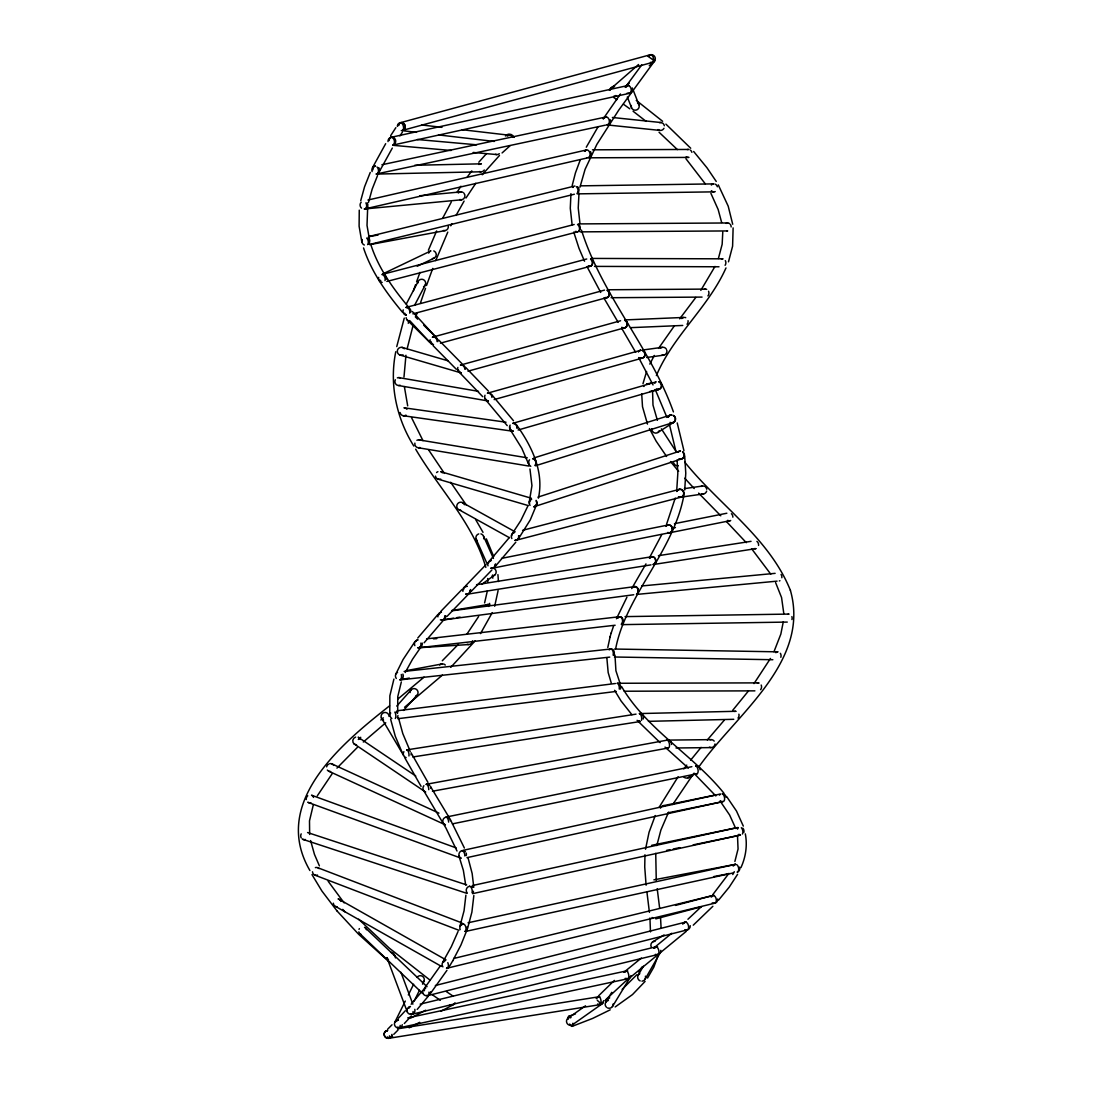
<?xml version="1.0" encoding="UTF-8"?>
<svg xmlns="http://www.w3.org/2000/svg" width="1093" height="1093" viewBox="0 0 1093 1093"><rect width="100%" height="100%" fill="white"/><g stroke="black" fill="none" stroke-linecap="round" stroke-linejoin="round"><path stroke-width="1.5" d="M661.074 927.629L660.5 916.904M650.485 931.892L649.939 917.997M641.7 393.863L642.506 406.733L647.493 424.098M403.986 377.03L405.954 355.252M614.963 655.062L615.919 670.774L620.086 683.453M644.966 854.753L644.733 867.009L646.1 885.193M465.891 895.167L464.047 910.811L459.893 926.358M473.843 895.495L471.889 912.163L467.462 928.736M359.255 210.157L359.105 226.21L361.879 242.222M652.562 390.857L652.986 405.066L657.399 420.34M655.732 853.305L656.265 880.371M570.956 193.652L570.286 208.23L572.117 224.775M579.003 193.106L578.238 207.984L579.932 223.245M676.827 488.926L677.838 473.228L677.1 460.044M684.71 490.019L685.776 473.187L684.71 456.341M783.285 621.821L780.839 634.09L773.967 651.742M367.699 206.809L367.016 225.404L369.598 240.269M645.512 849.22L649.064 832.238L655.254 815.528M487.355 590.848L484.609 602.885M498.107 590.534L494.678 606.246M395.775 351.727C389.176 384.094 396.335 418.209 413.823 446.053M607.79 647.507L610.195 636.454M615.687 648.6C625.934 595.384 673.575 551.391 683.835 495.566M656.797 845.572L660.896 830.038L668.588 812.14M396.745 346.604L404.26 318.104M407.142 348.735L412.853 326.342M572.158 185.673L575.424 172.954L580.151 160.193M579.959 187.231L585.097 169.306L596.86 144.385L618.788 110.051L654.611 60.948L653.095 59.377M360.717 200.716L364.57 186.766L370.254 172.434M368.505 202.396L372.166 189.13L377.536 175.577M642.971 383.725L646.605 371.524M675.214 498.107L666.552 524.285M529.313 501.701L531.949 485.661L529.955 468.979M538.398 498.176C544.273 471.944 531.731 446.135 516.798 425.273M657.877 956.088L653.764 967.25L647.548 978.044M611.096 633.325L613.638 625.783M610.099 636.795L611.206 632.984M408.249 323.282L409.083 320.522M393.917 679.081L389.859 695.804L389.764 713.387M401.322 681.936L397.756 696.719L397.674 712.472M416.064 316.014L416.925 313.39M313.363 804.639L309.497 820.87L309.647 834.465M420.532 302.679L425.519 288.347M536.895 503.982L530.296 519.844L519.093 537.77M413.468 290.656L415.559 284.672M718.402 258.508L722.159 244.286L722.774 232.208M728.485 261.828L732.597 246.212L733.116 227.891M416.583 281.775L419.958 272.389M426.53 285.478L432.746 268.386M488.557 606.437L489.65 603.363M467.408 928.886L460.918 945.076L452.68 960.897M734.892 861.462L738.048 849.001L737.488 835.284M435.724 260.585L447.775 232.112M458.049 931.482L451.341 946.675L443.048 961.608M428.388 250.242L436.626 230.937M740.931 867.637C745.754 857.158 747.544 845.231 745.303 833.85M656.374 375.596C673.083 335.742 708.428 307.324 725.998 267.922M527.632 506.496L520.774 520.637L512.562 533.206M492.246 612.626L480.496 633.598M395.885 673.944L403.085 659.503L414.561 642.233M616.438 618.747L626.931 597.215M699.001 766.699C735.029 715.355 810.76 662.194 790.389 590.302M715.013 266.419L700.818 290.355M649.816 364.106L654.338 355.444M661.811 534.559L649.31 558.058M450.767 225.814L451.819 223.669M394.696 1022.474L405.298 1001.065M408.331 994.944L413.619 984.246M414.206 1000.969L419.507 990.272M422.526 984.151L424.043 981.104M372.481 167.68L385.679 143.675M379.626 171.109L392.305 148.088M405.216 672.509L412.553 659.216L421.024 646.878M442.761 218.04L451.259 202.068M406.336 303.936L417.991 281.762M414.52 305.412L425.396 284.713M659.147 807.29L678.097 776.727M456.041 215.417L464.101 201.085M732.761 874.537L734.277 871.695M586.285 147.213L597.994 126.911M317.312 795.813L332.231 773.639M770.469 658.451L753.992 683.603M631.699 588.594L645.963 563.906M672.769 804.475L693.29 774.063M641.974 966.963L638.831 972.06M478.666 616.452L466.82 634.282M638.285 975.038L643.353 966.198M644.938 979.424L660.158 952.877M737.584 874.304L729.168 887.215L718.675 900.017M449.824 965.72L452.775 960.72M605.809 1002.144L611.779 992.321M612.463 1006.53L630.36 977.046M456.929 192.491L460.932 186.206M465.96 198.038L475.797 183.282M728.922 873.375L712.732 894.73M390.625 135.723L395.857 127.635M399.97 135.901L402.415 132.157M658.56 348.366L674.504 325.659M440.411 965.802L424.576 988.058M446.955 970.324L430.738 993.086M603.213 118.823L620.455 93.957M467.326 176.916L471.807 170.891M625.21 87.385L641.714 64.952M695.831 297.419L679.682 318.842M683.849 768.912L686.759 765.1M509.406 537.483L489.473 560.941M515.828 542.183L495.539 566.078M417.745 638.052L437.542 614.922M424.125 642.793L443.594 620.045M748.473 690.94L732.679 710.341M690.653 760.154L701.078 747.38M482.245 174.757L499.474 155.479M475.195 640.826L450.767 667.331M422.158 991.119L411.146 1004.248M428.292 996.188L417.198 1009.426M636.877 974.71L622.149 989.343M645.089 981.418L632.492 994.575L615.181 1006.954M707.308 739.975L724.331 720.123M478.802 162.215L486.385 153.717M396.759 706.078L411.255 689.751M403.508 710.464L416.884 695.394M336.945 768.119L357.384 747.393M598.513 995.901L614.403 980.407M458.459 644.214L442.296 660.759M405.312 1010.765L398.303 1018.307M411.351 1015.971L404.328 1023.513M440.957 611.233L461.984 589.469M446.996 616.397L467.913 594.742M485.893 564.794L465.358 586.039M491.918 569.972L471.288 591.299M606.164 999.275L625.319 981.487L686.336 931.291M392.032 1024.783L387.742 1029.114M398.043 1030.016L393.753 1034.333M712.868 906.288L693.263 925.17M700.955 907.026L687.934 919.254M502.083 152.952L509.884 145.929M442.378 675.119L404.574 707.267M358.299 739.469L360.745 737.297M363.3 742.024L385.747 722.774M611.055 88.492L638.558 64.514M625.51 86.415L629.267 83.136M649.269 65.703L654.27 61.345M424.043 677.154L397.838 699.069M380.815 720.014L383.383 717.855M671.758 933.258L654.038 947.822M389.559 705.846C341.849 743.472 270.313 802.371 309.893 870.506M626.084 970.475L641.359 958.055M481.617 584.413L495.006 574.781M568.264 1018.007L585.534 1005.806M572.65 1024.647L601.874 1004.002M657.836 432.527L673.916 422.185M652.603 941.934L664.052 934.939M605.044 1000.546L609.703 997.854M654.57 60.962L648.45 56.617M610.208 1009.823L592.693 1018.403L572.267 1026.313M410.654 1018.102L425.71 1010.219M389.559 1038.077L392.578 1036.492M409.151 1027.83L419.698 1022.324M440.793 1011.285L452.844 1004.986M382.509 274.042L430.888 250.884A3.989 3.948 64.4 0 0 428.688 253.125M417.225 266.241L433.853 258.276M688.03 777.833L692.798 775.702M568.647 1016.34L575.492 1013.88M538.029 497.096L679.013 451.423M534.627 506.537L682.087 458.773M533.958 457.94L670.159 415.203M535.392 465.796L673.22 422.554M513.45 423.141L656.278 381.867M518.123 430.014L659.311 389.217M489.158 392.715L640.457 350.347M494.132 399.587L642.247 358.108M461.629 364.761L620.578 320.755M467.968 371.183L625.278 327.627M434.058 336.753L604.484 290.123M440.411 343.161L607.558 297.419M400.202 122.758L650.28 54.759M402.456 130.395L652.535 62.397M405.913 307.475L586.736 258.986M412.894 313.855L590.425 266.241M675.515 905.414L713.142 895.44M655.814 918.871L701.61 906.712M383.083 274.193L574.153 224.489M386.826 281.447L577.883 231.757M522.577 530.337L679.34 489.377M516.046 540.27L681.062 497.151M435.342 985.503L685.229 922.191M427.759 995.641L687.374 929.856M368.491 236.621L574.877 186.001M369.639 244.449L574.371 194.226M453.636 958.493L713.305 895.427M447.802 962.605A3.989 2.323 76.4 0 1 446.586 968.316L714.535 903.242M420.163 1004.139L656.128 946.784M411.692 1014.331L657.549 954.585M646.865 384.039L652.685 382.659M649.788 391.526L658.533 389.45M367.917 200.046L586.449 149.96A3.989 3.73 89.8 0 0 584.523 151.312M364.939 208.9L586.763 158.061M390.898 137.363L627.669 85.568M392.824 145.096L629.595 93.301M463.323 850.299L719.768 794.146M466.971 857.636L723.416 801.483M472.244 885.59L737.966 827.483M472.559 893.664L739.934 835.189M468.023 922.793L735.712 864.317M465.809 931.373L733.499 872.883M407.716 1017.897L626.344 970.953M399.095 1027.857L627.724 978.768M381.908 164.756L606.178 116.937M376.142 174.047L605.399 125.162M651.619 845.34L736.422 827.77M666.607 850.368L669.927 849.685M673.261 849.001L679.914 847.621M693.208 844.862L738.103 835.558M447.269 816.826L691.855 766.685M452.475 823.862L697.047 773.721M663.123 805.719L714.959 795.103M668.042 812.837L721.544 801.879M501.523 558.386L668.67 524.9M491.932 568.319L669.121 532.81M674.449 523.684L726.845 513.232M672.154 528.206L675.419 527.55M669.695 532.756L730.015 520.719M653.887 879.851L735.466 864.331M713.756 876.572L728.73 873.717M405.981 670.719L442.487 663.875M401.035 679.614L409.329 678.056M369.94 236.512L378.137 234.981M369.776 244.641L445.193 230.596M426.284 784.282L667.058 740.166M432.445 791.223L668.206 748.022A3.989 3.866 89.4 0 1 665.856 747.639M451.751 610.522L488.229 604.484M443.471 619.854L453.417 618.201M456.737 617.654L460.057 617.108M476.548 584.714L652.22 556.665M466.957 594.25L650.991 564.862M397.565 1028.841L599.128 996.748M388.616 1038.323L600.248 1004.617M406.719 749.88L636.03 714.139M412.785 756.984L640.402 721.503M658.396 555.681L751.055 541.336M654.912 564.275L755.987 548.618M684.341 488.639L702.198 486.071M682.551 496.932L703.66 493.899M642.165 350.102L662.29 347.314M646.728 357.493L663.765 355.143M451.655 610.837L634.924 586.599M442.037 620.114L633.721 594.756M396.991 710.792L615.4 683.508M397.784 718.716L616.179 691.432M426.571 638.859L619.69 616.712M418.619 647.766L615.127 625.237M404.137 671.416L610.837 648.996M401.363 679.723L609.744 657.112M419.903 195.756L461.082 191.862M366.305 208.804L461.82 199.759M641.782 585.957L775.128 573.347M636.973 594.387L777.068 581.148M433.415 638.845L436.776 638.64M418.359 647.78L468.596 644.556M625.415 319.907L684.368 317.421M630.511 327.668L682.742 325.454M639.883 713.565L735.425 711.297M648.45 721.339L733.758 719.303M414.78 165.275L481.029 163.827M377.413 174.06L481.043 171.792M580.506 185.851L713.893 183.884M577.145 193.871L713.92 191.849M625.046 616.616L788.941 614.088M621.671 624.636L787.274 622.081M667.632 740.111L711.188 739.633M676.007 747.981L711.188 747.598M578.47 223.915L727.678 222.972M580.123 231.866L727.678 230.937M607.694 289.768L705.409 289.099M611.083 297.72L702.048 297.091M592.461 149.823L688.289 149.454M589.113 157.802L688.289 157.419M617.477 683.275L758.228 682.879M624.185 691.227L754.894 690.858M591.108 258.426L722.432 258.822M594.524 266.391L719.003 266.774M614.498 649.037L777.902 651.838M614.444 657.002L772.847 659.721M417.294 139.508L476.589 144.795M393.535 145.369L451.136 150.492M473.16 152.46L496.878 154.578M612.394 117.484L661.238 122.566M607.571 124.971L659.789 130.395M421.666 124.971L441.982 127.348M462.284 129.725L509.666 135.272M401.281 130.559L416.515 132.335M438.512 134.917L494.35 141.448M404.629 407.88L506.032 422.226M403.153 415.709L512.617 431.202M418.701 439.851L527.263 457.817M418.646 447.816L528.875 466.055M398.795 377.604L478.529 391.349M398.74 385.569L488.434 401.022M401.992 347.369L447.925 360.786M399.765 354.979L460.768 372.795M440.793 471.684L531.335 498.23M437.842 479.076L528.37 505.622M307.557 832.538L466.67 884.92M302.911 839.369L466.807 893.323M456.232 847.936L311.519 795.198A3.989 3.716 -70 0 1 313.527 797.412M308.445 802.549L461.109 858.183M317.803 867.733L461.943 922.916M314.743 875.083L458.896 930.28M331.93 763.898L438.962 813.124M328.843 771.234L445.056 824.696M462.216 502.479L515.199 531.867M459.251 509.871L509.283 537.619M338.762 899.156L446.04 959.9M335.674 906.507L441.504 966.417M446.327 991.57L452.939 996.024M415.75 776.016L358.162 737.201A3.989 3.88 -56 0 1 360.307 739.428M353.804 743.677L424.029 791.004M613.76 97.537L616.889 99.654M432.377 994.794L440.342 1000.314M623.447 104.218L629.8 108.808M430.232 980.298L389.258 948.096L358.682 919.24M636.263 100.378L662.631 121.296M633.093 111.24L646.154 121.391M389.45 962.1L358.559 934.201L337.013 910.934M665.91 124.137L690.708 148.238M659.038 132.226L677.387 149.591M665.009 747.079L688.358 768.119M660.131 742.653L637.096 720.314M694.301 773.666L715.847 795.964M365.486 928.012L427.062 986.678M359.788 933.586L422.608 993.428M415.299 316.833L417.676 319.183M423.647 325.086L435.588 336.863M407.265 320.099L431.134 343.667M461.915 363.627L438.853 340.183M456.3 369.27L433.183 345.784M720.779 515.8L698.605 493.121M465.755 367.508L488.475 391.171M460.139 373.15L482.696 396.65M726.285 521.402L746.314 542.688M435.028 336.22L412.348 311.519M429.33 341.795L410.271 321.233M694.246 488.557L684.71 478.228M492.178 395.215L513.478 420.723M486.358 400.639L507.22 425.628M693.659 151.49L707.007 167.816L716.243 181.452M685.939 158.731L705.231 183.774M723.894 793.149C692.907 754.812 646.919 729.714 621.657 686.677M631.932 714.713L621.043 700.955L614.567 690.298M342.778 909.376L344.91 911.849M751.601 548.727L770.77 574.167M684.805 462.189C719.331 505.13 769.335 537.906 790.43 590.425M678.644 471.343L670.487 461.533M408.563 307.092C393.166 288.62 378.711 268.632 371.142 245.57M402.525 312.27C386.416 292.979 371.429 272.02 363.532 247.933M344.104 902.873L328.132 881.231M337.04 910.961L321.875 890.973L311.983 874.605M726.654 796.578L736.504 811.061L743.308 826.103M720.437 801.524L729.632 815.023L735.739 828.508M675.775 451.04L661.374 428.825M666.593 456.478L656.128 441.121L649.42 428.524M450.644 482.273L466.52 505.294M444.414 473.406L428.497 449.729M510.431 430.027L521.826 448.335L528.329 463.459M430.792 787.015L449.619 818.315M423.92 791.018L445.917 828.002L457.011 851.023M415.682 449.196C438.826 488.639 472.832 522.673 485.839 567.417M427.937 782.369L411.706 753.869M421.065 786.345L404.574 757.408M618.173 322.353L603.896 298.02M475.592 519.448L483.01 532.346M621.63 328.173L635.702 352.356M381.361 717.91L403.522 755.304M422.964 440.643L411.542 417.649M600.713 292.432L587.037 266.651M718.292 184.908L728.211 206.181L732.693 224.243M450.316 819.518L464.388 848.018M638.654 357.575L653.04 384.927M710.901 193.352L718.156 209.514L721.64 222.453M775.62 582.624L781.563 597.543L783.79 613.446M319.388 865.861L314.456 854.371L310.59 840.572M486.358 538.863L493.694 556.569M584.536 261.241L579.017 248.371L573.757 232.085M409.288 749.006L402.798 733.594L398.467 717.8M402.087 752.38L395.283 736.245L390.625 719.235M655.24 389.477L666.935 417.403M483.543 536.239L493.435 558.455M476.138 539.177L487.355 564.357M632.929 89.489L638.94 104.75M627.327 97.004L631.535 107.688M673.425 411.911C650.526 347.506 601.915 295.383 581.462 230.063M394.341 954.735L395.529 957.919M400.912 972.278L412.881 1004.166M386.936 957.687L407.279 1011.913M611.288 683.125L608.173 672.55L606.875 658.068M458.869 855.792L463.364 870.383L465.7 885.002M468.091 858.005L472.162 873.526L473.775 887.311M677.223 422.936L683.931 450.726M669.64 425.382L676.075 452.037M407.689 405.886L404.369 386.608M646.96 892.312L649.42 912.354M657.207 888.664L659.653 908.269M497.916 574.604L498.449 581.531M492.547 574.986L492.806 578.197M487.697 578.525L487.861 581.654M648.067 56.426A3.989 3.839 48.9 0 1 653.081 55.087A3.989 3.839 48.9 0 1 655.09 60.019A3.989 3.839 48.9 0 1 650.472 62.342M610.126 90.186A3.989 3.839 48.9 0 1 613.774 87.344M632.328 87.959A3.989 3.962 -21.5 0 1 627.163 93.137M625.538 86.934A3.989 3.962 -21.5 0 1 628.994 85.486M637.41 102.892A3.989 3.962 -21.5 0 1 638.818 107.934A3.989 3.962 -21.5 0 1 633.995 109.997A3.989 3.962 -21.5 0 1 631.317 105.502M610.359 119.779A3.989 3.894 -84.1 0 1 606.601 124.862M603.363 118.7A3.989 3.894 -84.1 0 1 605.932 116.965M659.462 122.648A3.989 3.894 -84.1 0 1 664.339 125.75M663.957 128.305A3.989 3.894 -84.1 0 1 658.041 129.561M590.548 151.64A3.989 3.73 89.8 0 1 587.091 157.788M688.973 157.351A3.989 3.73 89.8 0 1 686.254 156.764M687.265 149.604A3.989 3.73 89.8 0 1 688.973 149.522M690.339 150.096A3.989 3.73 89.8 0 1 691.883 152.337M572.664 187.395A3.989 3.566 89.2 0 1 573.197 186.821M577.691 186.821A3.989 3.566 89.2 0 1 577.418 193.242M715.232 191.576A3.989 3.566 89.2 0 1 711.379 190.688M711.365 185.045A3.989 3.566 89.2 0 1 713.237 183.952M715.205 184.157A3.989 3.566 89.2 0 1 717.336 186.766M577.801 231.73A3.989 3.47 89.6 0 1 575.246 231.443M578.73 224.571A3.989 3.47 89.6 0 1 578.744 231.238A3.989 2.582 75.4 0 0 577.528 224.434M727.378 230.924A3.989 3.47 89.6 0 1 726.736 230.787M726.08 223.423A3.989 3.47 89.6 0 1 729.564 223.628M730.37 224.448A3.989 3.47 89.6 0 1 731.149 226.961M590.685 258.699A3.989 3.457 -89.8 0 1 592.611 263.864A3.989 3.457 -89.8 0 1 588.13 266.105M721.476 258.973A3.989 3.457 -89.8 0 1 723.06 258.891M725.315 260.626A3.989 3.457 -89.8 0 1 725.096 265.312M607.312 290.069A3.989 3.539 89.6 0 1 609.361 295.055A3.989 3.539 89.6 0 1 605.044 297.597M704.425 289.262A3.989 3.539 89.6 0 1 706.706 289.385M708.551 291.257A3.989 3.539 89.6 0 1 707.909 295.902M624.745 320.14A3.989 3.689 87.6 0 1 627.122 325.618A3.989 3.689 87.6 0 1 621.753 327.299M681.772 318.582A3.989 3.689 87.6 0 1 683.699 317.476M685.051 317.476A3.989 3.689 87.6 0 1 685.735 317.694M688.03 320.673A3.989 3.689 87.6 0 1 687.019 324.211M642.766 350.525A3.989 3.907 82.1 0 1 644.993 355.69A3.989 3.907 82.1 0 1 639.938 357.93M638.298 351.714A3.989 3.907 82.1 0 1 640.621 350.306M666.785 350.129A3.989 3.907 82.1 0 1 661.975 355.061M660.555 348.134A3.989 3.907 82.1 0 1 666.293 349.05M659.229 381.84A3.989 3.948 76.7 0 1 661.47 387.004A3.989 3.948 76.7 0 1 656.36 389.245M654.721 383.028A3.989 3.948 76.7 0 1 655.294 382.454M643.914 386.485A3.989 3.948 76.7 0 1 644.283 385.774M646.496 384.121A3.989 3.948 76.7 0 1 648.668 384.121M673.712 415.586A3.989 3.839 57.3 0 1 675.105 420.873A3.989 3.839 57.3 0 1 670.009 422.39M668.178 417.075A3.989 3.839 57.3 0 1 671.567 414.944A3.989 3.621 72.6 0 0 668.356 417.075M659.27 430.669A3.989 3.839 57.3 0 1 651.729 428.866M682.729 451.778A3.989 3.962 23.7 0 1 679.081 458.787M677.728 452.283A3.989 3.962 23.7 0 1 680.543 451.122M678.302 465.768A3.989 3.962 23.7 0 1 673.753 462.94M682.619 490.17A3.989 3.88 81.8 0 1 678.439 496.796M676.731 491.426A3.989 3.88 81.8 0 1 681.608 489.555M706.665 491.085A3.989 3.88 81.8 0 1 701.884 493.817M701.119 486.453A3.989 3.88 81.8 0 1 704.329 486.289M705.354 486.891A3.989 3.88 81.8 0 1 706.747 489.254M670.105 525.159A3.989 3.607 78.7 0 1 672.304 530.31A3.989 3.607 78.7 0 1 667.686 532.551M730.684 520.514A3.989 3.607 78.7 0 1 727.678 520.35M731.395 513.737A3.989 3.607 78.7 0 1 732.843 517.18M649.707 558.127A3.989 3.375 81.2 0 1 655.349 558.755A3.989 3.375 81.2 0 1 652.917 564.575A3.989 3.183 80.9 0 0 655.158 558.769A3.989 3.183 80.9 0 0 649.816 558.127M755.687 548.672A3.989 3.375 81.2 0 1 754.443 548.536M756.916 541.39A3.989 3.375 81.2 0 1 758.569 545.434M781.058 574.494A3.989 3.238 84.6 0 1 781.837 577.732M779.937 580.711A3.989 3.238 84.6 0 1 779.336 580.916M617.477 618.173A3.989 3.17 89.1 0 1 622.382 618.16A3.989 3.17 89.1 0 1 621.425 624.212M788.067 614.239A3.989 3.17 89.1 0 1 788.654 614.102M791.892 616.602A3.989 3.17 89.1 0 1 791.919 619.54M609.143 649.87A3.989 3.183 -89 0 1 613.282 650.007A3.989 3.183 -89 0 1 613.788 655.144M780.361 653.313A3.989 3.183 -89 0 1 780.826 657.289M775.88 652.726A3.989 3.183 -89 0 1 777.615 651.852M618.078 683.344A3.989 3.32 89.8 0 1 620.441 689.082M757.326 683.043A3.989 3.32 89.8 0 1 759.143 683.043M761.193 685.038A3.989 3.32 89.8 0 1 760.591 689.683M639.924 721.53A3.989 3.58 88.6 0 1 637.957 720.888M643.231 719.016A3.989 3.58 88.6 0 0 639.227 713.633A3.989 1.708 81.1 0 1 641.249 715.888A3.989 1.708 81.1 0 1 641.482 720.342M734.441 711.447A3.989 3.58 88.6 0 1 736.081 711.365M738.882 714.18A3.989 3.58 88.6 0 1 737.994 718.087M667.276 740.125A3.989 3.866 89.4 0 1 671.485 744.456M715.027 743.964A3.989 3.866 89.4 0 1 709.412 747.147M710.122 739.783A3.989 3.866 89.4 0 1 714.18 741.095M696.828 773.776A3.989 3.976 65.9 0 1 693.918 773.202M695.735 765.906A3.989 3.976 65.9 0 1 700.066 769.868M689.902 776.303A3.989 3.976 65.9 0 1 683.767 776.945M722.883 801.593A3.989 3.662 78.4 0 1 720.205 800.718M719.495 795.13A3.989 3.662 78.4 0 1 720.629 794.105M722.979 793.737A3.989 3.662 78.4 0 1 726.08 797.275M660.459 808.164A3.989 3.662 78.4 0 1 661.798 806.292M662.795 805.801A3.989 3.662 78.4 0 1 664.817 805.801M740.521 834.915A3.989 3.361 78.3 0 1 738.936 834.287M737.488 829.15A3.989 3.361 78.3 0 1 738.281 827.893M742.83 828.18A3.989 3.361 78.3 0 1 743.827 832.429M733.198 866.066A3.989 3.539 79.2 0 1 735.138 864.413M739.647 867.145A3.989 3.539 79.2 0 1 737.392 872.05M717.718 898.979A3.989 3.812 75.1 0 1 712.24 902.873M710.901 896.834A3.989 3.812 75.1 0 1 714.18 895.386M653.013 918.284A3.989 3.812 75.1 0 1 652.111 917.464M690.229 925.675A3.989 3.935 58.6 0 1 684.887 929.719M682.783 924.2A3.989 3.935 58.6 0 1 686.267 922.055M651.305 947.085A3.989 3.935 58.6 0 1 655.103 941.305M660.8 950.35A3.989 3.948 29.8 0 1 655.376 954.367M653.751 948.164A3.989 3.948 29.8 0 1 657.562 946.798M645.43 976.158A3.989 3.948 29.8 0 1 641.974 981.172M640.156 980.899A3.989 3.948 29.8 0 1 639.788 973.699M630.934 975.612A3.989 3.948 31.3 0 1 625.21 978.358M623.953 972.333A3.989 3.948 31.3 0 1 627.751 970.967M613.091 1004.016A3.989 3.948 31.3 0 1 607.312 1007.842M606.328 1007.118A3.989 3.948 31.3 0 1 608.418 1000.437M603.637 1000.682A3.989 3.935 54.8 0 1 597.557 1004.002M596.354 998.51A3.989 3.935 54.8 0 1 599.647 996.72M573.784 1023.499A3.989 3.935 54.8 0 1 568.893 1024.961A3.989 3.935 54.8 0 1 566.611 1020.329A3.989 3.935 54.8 0 1 570.778 1017.364M399.054 125.148A3.989 2.09 74.8 0 1 402.306 123.823A3.989 2.09 74.8 0 1 402.811 130.19M649.201 56.453A3.989 2.09 74.8 0 1 651.592 55.019A3.989 2.09 74.8 0 1 653.669 59.541A3.989 2.09 74.8 0 1 651.961 62.438M389.245 140.519A3.989 2.528 77.7 0 1 391.431 137.308A3.989 2.528 77.7 0 1 394.341 140.737A3.989 2.528 77.7 0 1 393.043 145A3.989 3.853 -84.9 0 0 395.625 140.382A3.989 3.853 -84.9 0 0 391.294 137.294A3.989 3.853 -84.9 0 0 388.015 141.584M626.33 86.962A3.989 2.528 77.7 0 1 630.798 87.905A3.989 2.528 77.7 0 1 628.899 93.342M372.932 169.757A3.989 2.705 78 0 1 375.514 166.191M377.085 167.065A3.989 2.705 78 0 1 378.465 171.082A3.989 2.705 78 0 1 376.634 173.978M604.361 118.085A3.989 2.705 78 0 1 608.979 119.369A3.989 2.705 78 0 1 607.052 124.807M365.882 202.888A3.989 2.596 77.1 0 1 366.524 206.905A3.989 2.596 77.1 0 1 364.461 208.968M585.056 151.353A3.989 2.596 77.1 0 1 589.346 151.667A3.989 2.596 77.1 0 1 588.635 157.597M366.674 238.069A3.989 2.5 76.2 0 1 367.631 244.613M573.115 187.449A3.989 2.5 76.2 0 1 573.251 187.149M576.366 186.63A3.989 2.5 76.2 0 1 577.323 193.188M380.801 280.928A3.989 2.582 75.4 0 1 380.419 280.259M381.908 274.562A3.989 2.582 75.4 0 1 384.517 276.611A3.989 2.582 75.4 0 1 384.996 280.6M577.65 231.798A3.989 2.582 75.4 0 1 576.134 231.374M406.077 314.798A3.989 2.801 75 0 1 404.642 313.131M406.172 307.434A3.989 2.801 75 0 1 409.014 309.141A3.989 2.801 75 0 1 409.697 313.131M590.534 259.123A3.989 2.801 75 0 1 592.119 264.369A3.989 2.801 75 0 1 588.553 265.872M433.511 344.623A3.989 3.047 74.7 0 1 430.997 341.562M432.418 337.204A3.989 3.047 74.7 0 1 435.588 337.819A3.989 3.047 74.7 0 1 437.077 341.562M607.052 290.287A3.989 3.047 74.7 0 1 609.047 295.219A3.989 3.047 74.7 0 1 605.577 297.542M460.618 372.535A3.989 3.265 74.5 0 1 458.432 369.967M460.577 365.007A3.989 3.265 74.5 0 1 464.839 369.229M624.649 320.304A3.989 3.265 74.5 0 1 627.027 325.058A3.989 3.265 74.5 0 1 623.488 327.832M485.347 398.494A3.989 3.429 74.4 0 0 488.093 400.926A3.989 3.907 -80.2 0 1 485.005 395.215M487.574 393.166A3.989 3.429 74.4 0 1 491.946 397.401M642.383 350.552A3.989 3.429 74.4 0 1 644.679 355.676A3.989 3.429 74.4 0 1 640.32 357.889M638.49 351.741A3.989 3.429 74.4 0 1 640.771 350.293M513.245 431.216A3.989 3.552 73.9 0 1 509.762 426.926M512.808 423.346A3.989 3.552 73.9 0 1 516.921 428.005M658.573 381.744A3.989 3.552 73.9 0 1 661.251 386.813A3.989 3.552 73.9 0 1 656.674 389.217M655.103 382.741A3.989 3.552 73.9 0 1 655.363 382.468M529.531 465.126A3.989 3.621 72.6 0 1 528.616 461.915M532.715 458.746A3.989 3.621 72.6 0 1 534.969 465.427M672.851 415.203A3.989 3.621 72.6 0 1 671.553 422.827M536.212 501.059A3.989 3.593 72 0 1 533.958 506.756M529.558 503.586A3.989 3.593 72 0 1 530.624 499.802M682.66 452.037A3.989 3.593 72 0 1 679.409 458.773M677.824 452.311A3.989 3.593 72 0 1 680.324 451.149M518.601 535.652A3.989 3.498 75.4 0 1 515.404 540.325M511.661 536.021A3.989 3.498 75.4 0 1 514.325 532.496M676.963 491.44A3.989 3.498 75.4 0 1 681.622 489.746A3.989 3.498 75.4 0 1 683.426 495.074A3.989 3.498 75.4 0 1 678.78 496.769M495.102 564.357A3.989 3.361 78.7 0 1 491.317 568.264M488.407 563.278A3.989 3.361 78.7 0 1 491.194 560.422M669.613 525.05A3.989 3.361 78.7 0 1 672.168 530.132A3.989 3.361 78.7 0 1 667.85 532.537M469.935 590.275A3.989 3.183 80.9 0 1 466.069 594.086M463.555 589.564A3.989 3.183 80.9 0 1 467.094 586.381M444.714 615.783A3.989 2.937 82.5 0 1 441.504 620.045M438.976 614.69A3.989 2.937 82.5 0 1 441.299 612.189M420.873 643.08A3.989 2.596 83.5 0 1 418.141 647.698M416.16 641.304A3.989 2.596 83.5 0 1 418.1 639.842A3.989 3.948 86.3 0 0 414.848 645.635M617.764 618.173A3.989 2.596 83.5 0 1 621.808 618.173A3.989 2.596 83.5 0 1 621.37 624.199M401.281 674.477A3.989 2.172 83.8 0 1 399.86 679.887M609.867 649.433A3.989 2.172 83.8 0 1 612.545 650.308A3.989 2.172 83.8 0 1 613.118 655.131M394.833 712.103A3.989 1.803 82.9 0 1 395.324 718.484M617.094 683.303A3.989 1.803 82.9 0 1 619.266 689.082M407.047 749.948A3.989 1.708 81.1 0 1 408.946 755.987M639.911 721.339A3.989 1.708 81.1 0 1 639.378 720.861M426.448 784.296A3.989 1.79 79.6 0 1 428.757 789.665M668.356 748.008A3.989 1.79 79.6 0 1 667.864 747.967M666.894 740.18A3.989 1.79 79.6 0 1 669.203 742.994A3.989 1.79 79.6 0 1 668.971 747.585M445.985 817.099A3.989 1.913 78.4 0 1 448.636 822.1M695.654 765.961A3.989 1.913 78.4 0 1 698.126 770.579A3.989 1.913 78.4 0 1 696.145 773.639M462.025 850.6A3.989 2.063 77.7 0 1 464.826 855.956M722.2 793.791A3.989 2.063 77.7 0 1 724.413 797.057A3.989 2.063 77.7 0 1 723.949 801.114M469.539 886.259A3.989 2.2 77.7 0 1 471.752 888.636A3.989 2.2 77.7 0 1 472.026 892.639M741.327 827.688A3.989 2.2 77.7 0 1 742.461 834.014M461.41 925.334A3.989 2.336 77.7 0 1 462.831 923.899M463.705 924.036A3.989 2.336 77.7 0 1 465.932 927.615A3.989 2.336 77.7 0 1 464.976 931.455M734.195 865.465A3.989 2.336 77.7 0 1 735.083 864.467M736.86 864.754A3.989 2.336 77.7 0 1 738.69 868.812A3.989 2.336 77.7 0 1 737.242 872.091M443.662 962.264A3.989 2.323 76.4 0 1 445.357 960.501A3.989 3.839 -60.5 0 0 442.897 966.895M711.693 896.875A3.989 2.323 76.4 0 1 715.86 897.818A3.989 2.323 76.4 0 1 714.316 903.228M428.948 992.157A3.989 2.172 75.8 0 1 426.502 995.436M424.371 990.736A3.989 2.172 75.8 0 1 425.805 987.922A3.989 3.907 -46.4 0 0 422.8 992.54A3.989 3.907 -46.4 0 0 426.967 995.737A3.989 3.907 -46.4 0 0 430.628 991.802M684.382 922.998A3.989 2.172 75.8 0 1 687.251 923.093A3.989 2.172 75.8 0 1 688.549 928.053A3.989 2.172 75.8 0 1 686.117 929.651M413.072 1011.503A3.989 1.926 76.3 0 1 410.503 1013.703M408.932 1008.306A3.989 1.926 76.3 0 1 410.449 1006.557M654.857 948.232A3.989 1.926 76.3 0 1 657.194 947.289A3.989 1.926 76.3 0 1 658.942 952.017A3.989 1.926 76.3 0 1 657.18 954.517M400.202 1025.384A3.989 1.639 77.9 0 1 397.879 1026.983M396.663 1021.49A3.989 1.639 77.9 0 1 398.371 1020.315M625.36 972.087A3.989 1.639 77.9 0 1 627.546 971.827A3.989 1.639 77.9 0 1 628.803 977.005A3.989 1.639 77.9 0 1 626.876 978.331M389.477 1035.836A3.989 1.298 81 0 1 387.387 1036.874M386.785 1031.327A3.989 1.298 81 0 1 387.496 1030.453M598.499 997.39A3.989 1.298 81 0 1 600.303 998.1A3.989 1.298 81 0 1 601.041 1003.265A3.989 1.298 81 0 1 599.429 1003.975M397.551 126.214A3.989 3.785 -83.3 0 1 401.117 122.607A3.989 3.785 -83.3 0 1 405.038 125.695A3.989 3.785 -83.3 0 1 402.675 130.272M507.261 136.16A3.989 3.785 -83.3 0 1 512.822 137.076M499.31 153.689A3.989 3.853 -84.9 0 1 495.457 154.291M372.098 171.574A3.989 3.88 88.7 0 1 375.35 166.15M378.724 167.598A3.989 3.88 88.7 0 1 376.416 174.033M484.295 169.989A3.989 3.88 88.7 0 1 479.608 171.519M478.912 164.483A3.989 3.88 88.7 0 1 481.385 163.841M361.523 208.135A3.989 3.894 84.6 0 1 361.196 202.219M367.207 202.861A3.989 3.894 84.6 0 1 364.324 209.009M463.842 193.024A3.989 3.894 84.6 0 1 459.675 199.541M458.322 193.024A3.989 3.894 84.6 0 1 462.872 192.3M364.338 245.037A3.989 3.907 79.4 0 1 362.275 239.517M367.89 238.014A3.989 3.907 79.4 0 1 368.546 244.149M448.212 225.582A3.989 3.907 79.4 0 1 443.403 230.5M382.154 282.431A3.989 3.948 64.4 0 1 378.67 277.376M383.178 274.562A3.989 3.948 64.4 0 1 386.375 279.193M433.798 250.884A3.989 3.948 64.4 0 1 432.404 258.563M406.213 315.235A3.989 3.962 27.7 0 1 403.235 309.852M406.213 307.42A3.989 3.962 27.7 0 1 410.845 312.065M417.717 283.224A3.989 3.962 27.7 0 1 421.065 279.316A3.989 3.962 27.7 0 1 425.478 282.008A3.989 3.962 27.7 0 1 423.524 286.762M432.514 337.163A3.989 3.962 -45.4 0 1 437.856 341.576M433.224 344.76A3.989 3.962 -45.4 0 1 430.136 339.759M410.066 321.26A3.989 3.962 -45.4 0 1 406.131 317.639M460.454 365.048A3.989 3.935 -73.7 0 1 465.454 368.874M461.137 372.836A3.989 3.935 -73.7 0 1 457.858 367.412M403.03 354.815A3.989 3.935 -73.7 0 1 397.866 353.353A3.989 3.935 -73.7 0 1 399 348.039A3.989 3.935 -73.7 0 1 404.314 348.776M487.423 393.22A3.989 3.907 -80.2 0 1 492.315 396.322M397.36 377.877A3.989 3.907 -80.2 0 1 400.229 377.877M400.175 385.282A3.989 3.907 -80.2 0 1 395.311 379.749M513.027 423.319A3.989 3.88 -81.9 0 1 517.167 428.005M513.327 431.27A3.989 3.88 -81.9 0 1 510.117 425.109M403.918 407.826A3.989 3.88 -81.9 0 1 406.924 409.288M405.995 415.135A3.989 3.88 -81.9 0 1 400.065 412.526M532.988 458.718A3.989 3.88 -80.6 0 1 535.843 464.101M530.788 466.328A3.989 3.88 -80.6 0 1 529.531 459.811M419.411 439.919A3.989 3.88 -80.6 0 1 420.136 440.137M420.067 447.529A3.989 3.88 -80.6 0 1 414.862 443.116M416.925 440.301A3.989 3.88 -80.6 0 1 418.004 439.919M536.144 500.362A3.989 3.907 -73.7 0 1 533.753 506.783M530.023 505.376A3.989 3.907 -73.7 0 1 531.676 499.173M441.148 471.848A3.989 3.907 -73.7 0 1 442.378 472.873M440.725 479.076A3.989 3.907 -73.7 0 1 435.465 476.111M436.585 472.572A3.989 3.907 -73.7 0 1 437.91 471.684M519.12 536.021A3.989 3.948 -61 0 1 514.803 540.338M511.852 538.548A3.989 3.948 -61 0 1 514.12 532.551M460.7 510.158A3.989 3.948 -61 0 1 456.806 506.674A3.989 3.948 -61 0 1 459.77 502.329A3.989 3.948 -61 0 1 464.416 504.72M495.675 564.002A3.989 3.976 -24 0 1 490.62 568.182M488.011 565.832A3.989 3.976 -24 0 1 491.358 560.408M480.934 533.876A3.989 3.976 -24 0 1 483.666 538.794M477.026 540.516A3.989 3.976 -24 0 1 478.748 533.89M470.646 589.551A3.989 3.976 54.3 0 1 465.645 594.1M462.913 591.381A3.989 3.976 54.3 0 1 467.08 586.313M492.533 568.005A3.989 3.976 54.3 0 1 496.167 572.145A3.989 3.976 54.3 0 1 492.205 575.943M445.739 615.783A3.989 3.948 80.6 0 1 440.356 619.84M437.91 616.876A3.989 3.948 80.6 0 1 441.435 612.176M485.155 605.959A3.989 3.948 80.6 0 1 490.047 604.935M422.24 643.08A3.989 3.948 86.3 0 1 417.635 647.725M472.531 640.935A3.989 3.948 86.3 0 1 467.148 644.269M396.294 678.452A3.989 3.948 79.4 0 1 397.538 672.4M402.866 674.108A3.989 3.948 79.4 0 1 400.093 679.86M439.687 665.036A3.989 3.948 79.4 0 1 442.132 663.888M443.567 664.025A3.989 3.948 79.4 0 1 445.275 665.036M391.827 718.497A3.989 3.962 41.6 0 1 390.679 712.991M396.172 711.857A3.989 3.962 41.6 0 1 397.538 713.36M397.961 715.546A3.989 3.962 41.6 0 1 397.333 717.363M410.094 692.552A3.989 3.962 41.6 0 1 413.578 688.631A3.989 3.962 41.6 0 1 417.922 691.596A3.989 3.962 41.6 0 1 415.531 696.268M411.05 752.708A3.989 3.948 -30.7 0 1 411.05 754.894M406.131 757.64A3.989 3.948 -30.7 0 1 403.891 751.683M407.224 749.866A3.989 3.948 -30.7 0 1 410.312 751.315M383.588 720.123A3.989 3.948 -30.7 0 1 381.211 715.478A3.989 3.948 -30.7 0 1 385.556 712.499A3.989 3.948 -30.7 0 1 389.026 716.407M426.243 784.323A3.989 3.88 -56 0 1 429.699 785.416M430.382 786.4A3.989 3.88 -56 0 1 430.779 788.217M425.696 792.015A3.989 3.88 -56 0 1 423.879 785.717M356.537 744.825A3.989 3.88 -56 0 1 355.635 737.078M445.397 824.819A3.989 3.785 -65.3 0 1 443.375 819.012A3.989 3.785 -65.3 0 1 449.401 818.22M450.056 819.203A3.989 3.785 -65.3 0 1 450.412 820.665M329.471 763.761A3.989 3.785 -65.3 0 1 333.666 765.401M330.592 771.494A3.989 3.785 -65.3 0 1 327.326 770.059M326.657 766.849A3.989 3.785 -65.3 0 1 328.419 764.253M460.781 858.019A3.989 3.716 -70 0 1 459.729 852.185A3.989 3.716 -70 0 1 465.413 851.72M466.192 853.059A3.989 3.716 -70 0 1 466.192 855.6M310.849 802.672A3.989 3.716 -70 0 1 307.789 802.18M306.272 799.584A3.989 3.716 -70 0 1 307.761 795.8M471.78 886.655A3.989 3.703 -71.8 0 1 472.668 887.366M473.46 891.26A3.989 3.703 -71.8 0 1 472.722 892.667M467.176 892.967A3.989 3.703 -71.8 0 1 469.744 886.232M305.316 839.492A3.989 3.703 -71.8 0 1 302.269 839M301.231 837.866A3.989 3.703 -71.8 0 1 301.203 833.877M467.271 926.727A3.989 3.771 -69.1 0 1 467.38 927.451M466.889 929.624A3.989 3.771 -69.1 0 1 465.208 931.318M460.153 929.624A3.989 3.771 -69.1 0 1 463.036 923.927M315.371 867.61A3.989 3.771 -69.1 0 1 319.06 868.607M317.544 875.083A3.989 3.771 -69.1 0 1 312.489 871.763M449.36 966.226A3.989 3.839 -60.5 0 1 446.559 968.289M338.038 898.952A3.989 3.839 -60.5 0 1 340.866 901.383M337.095 906.78A3.989 3.839 -60.5 0 1 333.351 903.187M364.516 927.301A3.989 3.907 -46.4 0 1 366.442 929.719M361.114 934.46A3.989 3.907 -46.4 0 1 358.832 931.878M359.01 929.351A3.989 3.907 -46.4 0 1 359.392 928.64M414.807 1009.317A3.989 3.935 -20.6 0 1 411.952 1014.249A3.989 3.935 -20.6 0 1 407.102 1011.298A3.989 3.935 -20.6 0 1 410.258 1006.557M390.638 952.263A3.989 3.935 -20.6 0 1 394.6 955.828M388.466 959.531A3.989 3.935 -20.6 0 1 387.1 958.042M402.306 1024.701A3.989 3.948 26.3 0 1 397.92 1027.871A3.989 3.948 26.3 0 1 394.436 1023.676A3.989 3.948 26.3 0 1 398.399 1020.001M417.02 977.429A3.989 3.948 26.3 0 1 423.155 976.841A3.989 3.948 26.3 0 1 422.526 982.935M391.963 1034.388A3.989 3.88 62.4 0 1 388.247 1038.35A3.989 3.88 62.4 0 1 384.162 1034.62A3.989 3.88 62.4 0 1 387.619 1030.439M454.989 1002.759A3.989 3.88 62.4 0 1 449.961 1004.986M572.773 1023.294A5.315 1.79 70.9 0 1 572.131 1026.354A5.315 1.79 70.9 0 1 569.699 1024.032M568.128 1019.345A5.315 1.79 70.9 0 1 570.724 1017.788M615.892 95.515A5.315 4.509 -56.5 0 1 613.624 96.321M609.402 90.336A5.315 4.509 -56.5 0 1 614.621 86.183M505.444 136.01A5.315 4.864 50.8 0 1 514.147 137.363M602.749 1002.199A3.989 1.366 38.9 0 1 601.232 1003.196A3.989 1.366 38.9 0 1 597.215 1000.136M596.477 998.455A3.989 1.366 38.9 0 1 596.969 997.977M391.841 1035.426A3.989 3.771 45.5 0 1 387.714 1038.227A3.989 3.771 45.5 0 1 384.176 1034.333A3.989 3.771 45.5 0 1 387.4 1030.535M397.401 126.364A3.989 3.757 33.5 0 1 400.83 122.758A3.989 3.757 33.5 0 1 405.12 125.818A3.989 3.757 33.5 0 1 402.771 130.204M668.438 524.9A3.989 3.607 78.7 0 0 666.006 526.348A3.989 3.361 78.7 0 1 668.37 524.913M637.888 588.553A3.989 3.238 84.6 0 0 633.025 587.474A3.989 2.937 82.5 0 1 637.588 588.567A3.989 2.937 82.5 0 1 636.468 594.25A3.989 3.238 84.6 0 0 637.888 588.553"/></g></svg>
